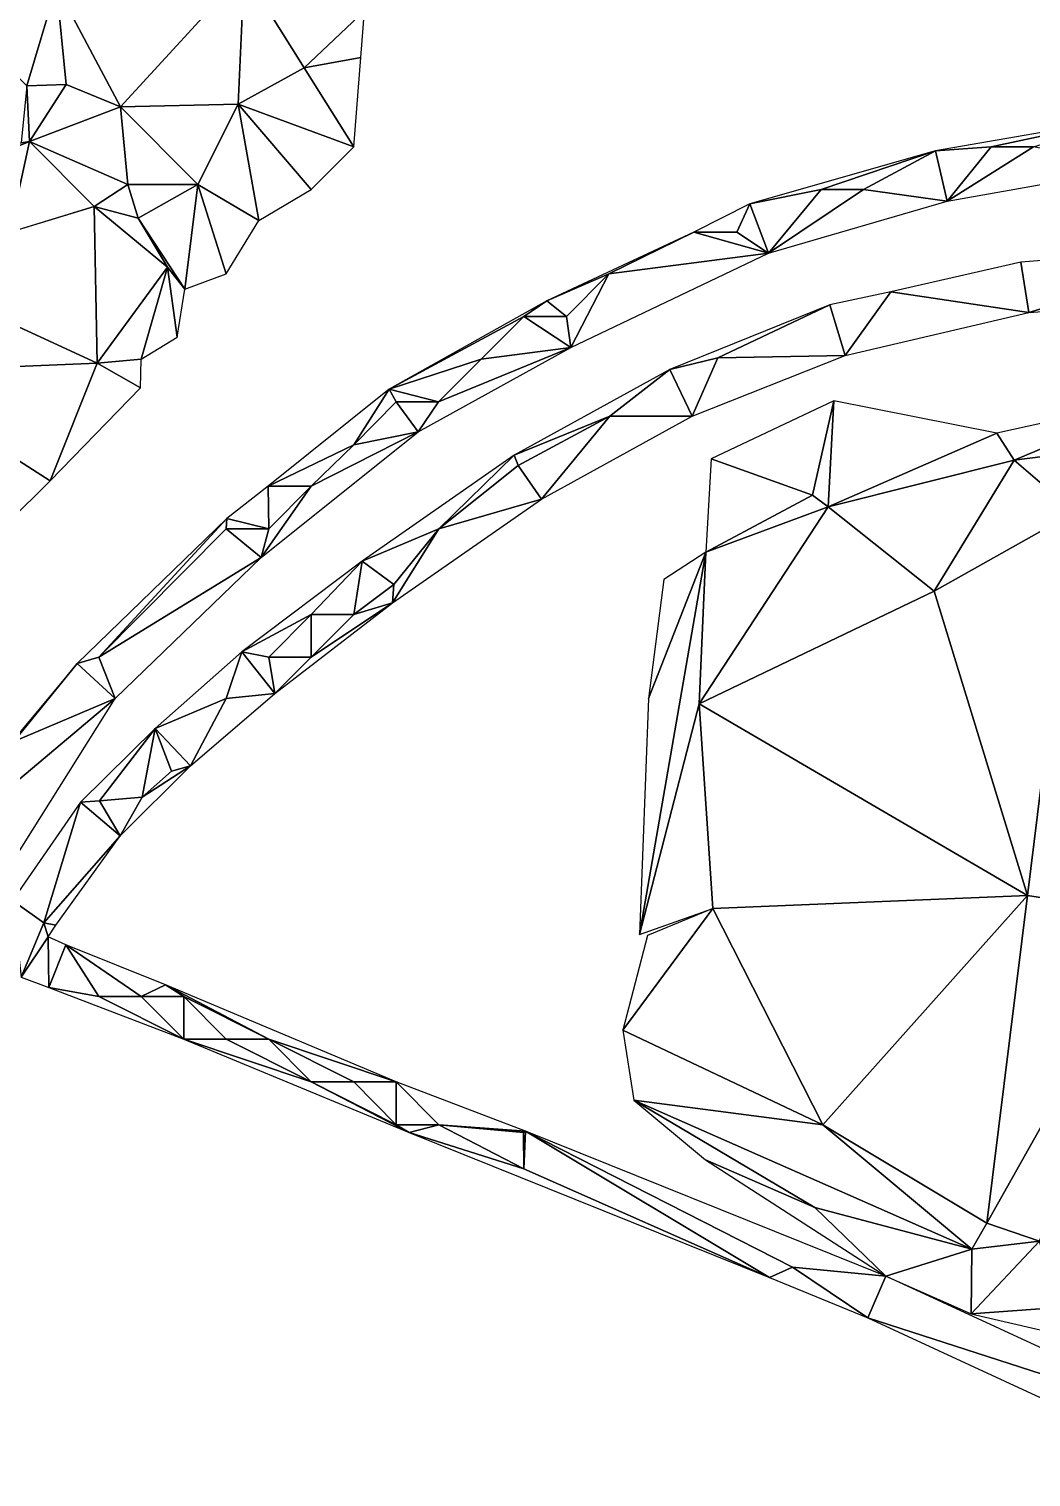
# Model space of a CAD drawing. Extents: x -30359 to 26190, y -30889 to 30041.
# Drawn here: x -1629 to -855, y 1246 to 2364 of the extents above; entities that cross this region are included whole.
import ezdxf

# ---------------------------------------------------------------- set-up
doc = ezdxf.new("R2010")
doc.units = 0

msp = doc.modelspace()

# ---------------------------------------------------------------- linework, layer by layer
at = {"layer": 'mg_to_dxf', "color": 251}
for points in [[(-1735.5, 2425.84), (-1630.25, 2319.84), (-1607.25, 2396.84)], [(-1607.25, 2396.84), (-1557.88, 2303.84), (-1462.38, 2407.84)], [(-1462.38, 2407.84), (-1557.88, 2303.84), (-1467.13, 2305.84)], [(-1416.13, 2333.84), (-1462.38, 2407.84), (-1467.13, 2305.84)], [(-1369.5, 2377.84), (-1462.38, 2407.84), (-1416.13, 2333.84)], [(-1630.25, 2319.84), (-1599.88, 2320.84), (-1607.25, 2396.84)], [(-1607.25, 2396.84), (-1599.88, 2320.84), (-1557.88, 2303.84)], [(-1369.5, 2377.84), (-1416.13, 2333.84), (-1372.38, 2341.84)], [(-1377.75, 2272.84), (-1372.38, 2341.84), (-1416.13, 2333.84)], [(-1467.13, 2305.84), (-1377.75, 2272.84), (-1416.13, 2333.84)], [(-1630.25, 2319.84), (-1634.63, 2275.84), (-1628.25, 2276.84)], [(-1628.25, 2276.84), (-1599.88, 2320.84), (-1630.25, 2319.84)], [(-1599.88, 2320.84), (-1628.25, 2276.84), (-1557.88, 2303.84)], [(-1552.25, 2243.84), (-1557.88, 2303.84), (-1628.25, 2276.84)], [(-1467.13, 2305.84), (-1557.88, 2303.84), (-1498.13, 2243.84)], [(-1557.88, 2303.84), (-1552.25, 2243.84), (-1498.13, 2243.84)], [(-1451.13, 2215.84), (-1467.13, 2305.84), (-1498.13, 2243.84)], [(-1410.63, 2239.84), (-1377.75, 2272.84), (-1467.13, 2305.84)], [(-1410.63, 2239.84), (-1467.13, 2305.84), (-1451.13, 2215.84)], [(-928.75, 2269.84), (-885.75, 2272.84), (-778.63, 2295.84)], [(-853.25, 2272.84), (-778.63, 2295.84), (-885.75, 2272.84)], [(-1628.25, 2276.84), (-1634.63, 2275.84), (-1683.5, 2254.84)], [(-1628.25, 2276.84), (-1683.5, 2254.84), (-1643.38, 2206.84)], [(-1578.13, 2226.84), (-1628.25, 2276.84), (-1643.38, 2206.84)], [(-1552.25, 2243.84), (-1628.25, 2276.84), (-1578.13, 2226.84)], [(-928.75, 2269.84), (-1072, 2228.84), (-1017, 2239.84)], [(-928.75, 2269.84), (-1017, 2239.84), (-984.5, 2239.84)], [(-984.5, 2239.84), (-919.75, 2230.84), (-928.75, 2269.84)], [(-928.75, 2269.84), (-919.75, 2230.84), (-885.75, 2272.84)], [(-919.75, 2230.84), (-853.25, 2272.84), (-885.75, 2272.84)], [(-853.25, 2272.84), (-919.75, 2230.84), (-773.38, 2256.84)], [(-1544.38, 2217.84), (-1552.25, 2243.84), (-1578.13, 2226.84)], [(-1544.38, 2217.84), (-1498.13, 2243.84), (-1552.25, 2243.84)], [(-1498.13, 2243.84), (-1544.38, 2217.84), (-1508.25, 2162.84)], [(-1508.25, 2162.84), (-1476.25, 2174.84), (-1498.13, 2243.84)], [(-1451.13, 2215.84), (-1498.13, 2243.84), (-1476.25, 2174.84)], [(-1017, 2239.84), (-1072, 2228.84), (-1057.63, 2190.84)], [(-919.75, 2230.84), (-984.5, 2239.84), (-1057.63, 2190.84)], [(-984.5, 2239.84), (-1017, 2239.84), (-1057.63, 2190.84)], [(-1734.38, 2178.84), (-1575.88, 2105.84), (-1578.13, 2226.84)], [(-1544.38, 2217.84), (-1578.13, 2226.84), (-1521.75, 2179.84)], [(-1521.75, 2179.84), (-1578.13, 2226.84), (-1575.88, 2105.84)], [(-1072, 2228.84), (-1115.38, 2206.84), (-1082.13, 2206.84)], [(-1072, 2228.84), (-1082.13, 2206.84), (-1057.63, 2190.84)], [(-1544.38, 2217.84), (-1521.75, 2179.84), (-1508.25, 2162.84)], [(-1115.38, 2206.84), (-1228.75, 2153.84), (-1181, 2174.84)], [(-1115.38, 2206.84), (-1181, 2174.84), (-1057.63, 2190.84)], [(-1082.13, 2206.84), (-1115.38, 2206.84), (-1057.63, 2190.84)], [(-856.88, 2144.84), (-681.63, 2197.84), (-862.87, 2183.84)], [(-680.75, 2157.84), (-681.63, 2197.84), (-856.88, 2144.84)], [(-1181, 2174.84), (-1210.38, 2117.84), (-1057.63, 2190.84)], [(-856.88, 2144.84), (-862.87, 2183.84), (-963.25, 2160.84)], [(-1734.38, 2178.84), (-1743.13, 2098.84), (-1575.88, 2105.84)], [(-1575.88, 2105.84), (-1541.88, 2108.84), (-1521.75, 2179.84)], [(-1521.75, 2179.84), (-1541.88, 2108.84), (-1514.13, 2125.84)], [(-1508.25, 2162.84), (-1521.75, 2179.84), (-1514.13, 2125.84)], [(-1181, 2174.84), (-1228.75, 2153.84), (-1213.75, 2141.84)], [(-1181, 2174.84), (-1213.75, 2141.84), (-1210.38, 2117.84)], [(-998.5, 2111.84), (-963.25, 2160.84), (-1010.5, 2150.84)], [(-998.5, 2111.84), (-856.88, 2144.84), (-963.25, 2160.84)], [(-1246.63, 2141.84), (-1228.75, 2153.84), (-1350.5, 2085.84)], [(-1213.75, 2141.84), (-1228.75, 2153.84), (-1246.63, 2141.84)], [(-1096.88, 2109.84), (-1010.5, 2150.84), (-1133.75, 2100.84)], [(-998.5, 2111.84), (-1010.5, 2150.84), (-1096.88, 2109.84)], [(-1279.63, 2108.84), (-1246.63, 2141.84), (-1350.5, 2085.84)], [(-1279.63, 2108.84), (-1210.38, 2117.84), (-1246.63, 2141.84)], [(-1246.63, 2141.84), (-1210.38, 2117.84), (-1213.75, 2141.84)], [(-1328.13, 2052.84), (-1210.38, 2117.84), (-1312.38, 2075.84)], [(-1312.38, 2075.84), (-1210.38, 2117.84), (-1279.63, 2108.84)], [(-1612.25, 2014.84), (-1575.88, 2105.84), (-1743.13, 2098.84)], [(-1612.25, 2014.84), (-1542.5, 2086.84), (-1575.88, 2105.84)], [(-1575.88, 2105.84), (-1542.5, 2086.84), (-1541.88, 2108.84)], [(-1312.38, 2075.84), (-1279.63, 2108.84), (-1350.5, 2085.84)], [(-1116.63, 2064.84), (-1096.88, 2109.84), (-1133.75, 2100.84)], [(-1116.63, 2064.84), (-998.5, 2111.84), (-1096.88, 2109.84)], [(-1644.5, 1982.84), (-1612.25, 2014.84), (-1743.13, 2098.84)], [(-1180.13, 2064.84), (-1133.75, 2100.84), (-1254.13, 2034.84)], [(-1116.63, 2064.84), (-1133.75, 2100.84), (-1180.13, 2064.84)], [(-1444, 2010.84), (-1377.88, 2042.84), (-1350.5, 2085.84)], [(-1350.5, 2085.84), (-1377.88, 2042.84), (-1345.13, 2075.84)], [(-1345.13, 2075.84), (-1312.38, 2075.84), (-1350.5, 2085.84)], [(-749.25, 2080.84), (-881.5, 2051.84), (-868, 2030.84)], [(-749.25, 2080.84), (-868, 2030.84), (-705.25, 2051.84)], [(-1377.88, 2042.84), (-1328.13, 2052.84), (-1345.13, 2075.84)], [(-1345.13, 2075.84), (-1328.13, 2052.84), (-1312.38, 2075.84)], [(-1007.37, 2076.84), (-1101.88, 2031.84), (-1023.75, 2003.84)], [(-1007.37, 2076.84), (-1023.75, 2003.84), (-1011.62, 1994.84)], [(-881.5, 2051.84), (-1007.37, 2076.84), (-1011.62, 1994.84)], [(-1251, 2026.84), (-1180.13, 2064.84), (-1254.13, 2034.84)], [(-1251, 2026.84), (-1233, 2000.84), (-1180.13, 2064.84)], [(-1233, 2000.84), (-1116.63, 2064.84), (-1180.13, 2064.84)], [(-1449.38, 1955.84), (-1328.13, 2052.84), (-1410.63, 2010.84)], [(-1410.63, 2010.84), (-1328.13, 2052.84), (-1377.88, 2042.84)], [(-881.5, 2051.84), (-1011.62, 1994.84), (-868, 2030.84)], [(-705.25, 2051.84), (-868, 2030.84), (-821.25, 1990.84)], [(-1444, 2010.84), (-1410.63, 2010.84), (-1377.88, 2042.84)], [(-1371.38, 1952.84), (-1312.25, 1977.84), (-1254.13, 2034.84)], [(-1312.25, 1977.84), (-1251, 2026.84), (-1254.13, 2034.84)], [(-1312.25, 1977.84), (-1233, 2000.84), (-1251, 2026.84)], [(-1023.75, 2003.84), (-1101.88, 2031.84), (-1106.13, 1959.84)], [(-929.88, 1929.84), (-868, 2030.84), (-1011.62, 1994.84)], [(-821.25, 1990.84), (-868, 2030.84), (-929.88, 1929.84)], [(-1475.75, 1985.84), (-1443.5, 1977.84), (-1444, 2010.84)], [(-1449.38, 1955.84), (-1410.63, 2010.84), (-1443.5, 1977.84)], [(-1443.5, 1977.84), (-1410.63, 2010.84), (-1444, 2010.84)], [(-1023.75, 2003.84), (-1106.13, 1959.84), (-1011.62, 1994.84)], [(-1347.88, 1920.84), (-1233, 2000.84), (-1312.25, 1977.84)], [(-929.88, 1929.84), (-1011.62, 1994.84), (-1111.25, 1842.84)], [(-1106.13, 1959.84), (-1111.25, 1842.84), (-1011.62, 1994.84)], [(-857.75, 1694.84), (-821.25, 1990.84), (-929.88, 1929.84)], [(-857.75, 1694.84), (-756, 1678.84), (-821.25, 1990.84)], [(-1591.38, 1873.84), (-1574.75, 1878.84), (-1475.75, 1985.84)], [(-1574.75, 1878.84), (-1476.25, 1977.84), (-1475.75, 1985.84)], [(-1476.25, 1977.84), (-1443.5, 1977.84), (-1475.75, 1985.84)], [(-1574.75, 1878.84), (-1449.38, 1955.84), (-1476.25, 1977.84)], [(-1476.25, 1977.84), (-1449.38, 1955.84), (-1443.5, 1977.84)], [(-1371.38, 1952.84), (-1346.88, 1934.84), (-1312.25, 1977.84)], [(-1346.88, 1934.84), (-1347.88, 1920.84), (-1312.25, 1977.84)], [(-1106.13, 1959.84), (-1157.38, 1664.84), (-1111.25, 1842.84)], [(-1150.25, 1846.84), (-1157.38, 1664.84), (-1106.13, 1959.84)], [(-1138.63, 1938.84), (-1150.25, 1846.84), (-1106.13, 1959.84)], [(-1562, 1846.84), (-1449.38, 1955.84), (-1574.75, 1878.84)], [(-1371.38, 1952.84), (-1464.13, 1882.84), (-1410.63, 1911.84)], [(-1371.38, 1952.84), (-1410.63, 1911.84), (-1377.88, 1911.84)], [(-1371.38, 1952.84), (-1377.88, 1911.84), (-1346.88, 1934.84)], [(-1346.88, 1934.84), (-1377.88, 1911.84), (-1347.88, 1920.84)], [(-929.88, 1929.84), (-1111.25, 1842.84), (-857.75, 1694.84)], [(-1464.13, 1882.84), (-1443.5, 1878.84), (-1410.63, 1911.84)], [(-1410.63, 1878.84), (-1410.63, 1911.84), (-1443.5, 1878.84)], [(-1410.63, 1878.84), (-1438.88, 1850.84), (-1347.88, 1920.84)], [(-1377.88, 1911.84), (-1410.63, 1878.84), (-1347.88, 1920.84)], [(-1377.88, 1911.84), (-1410.63, 1911.84), (-1410.63, 1878.84)], [(-1562, 1846.84), (-1574.75, 1878.84), (-1591.38, 1873.84)], [(-1476.25, 1846.84), (-1464.13, 1882.84), (-1531.25, 1823.84)], [(-1438.88, 1850.84), (-1464.13, 1882.84), (-1476.25, 1846.84)], [(-1464.13, 1882.84), (-1438.88, 1850.84), (-1443.5, 1878.84)], [(-1410.63, 1878.84), (-1443.5, 1878.84), (-1438.88, 1850.84)], [(-1710.75, 1730.84), (-1640.25, 1813.84), (-1591.38, 1873.84)], [(-1591.38, 1873.84), (-1640.25, 1813.84), (-1562, 1846.84)], [(-1640.38, 1780.84), (-1655.25, 1698.84), (-1562, 1846.84)], [(-1640.25, 1813.84), (-1640.38, 1780.84), (-1562, 1846.84)], [(-1504, 1794.84), (-1476.25, 1846.84), (-1531.25, 1823.84)], [(-1476.25, 1846.84), (-1504, 1794.84), (-1438.88, 1850.84)], [(-1111.25, 1842.84), (-1157.38, 1664.84), (-1100.75, 1684.84)], [(-857.75, 1694.84), (-1111.25, 1842.84), (-1100.75, 1684.84)], [(-1574, 1767.84), (-1531.25, 1823.84), (-1588.88, 1766.84)], [(-1541.13, 1770.84), (-1531.25, 1823.84), (-1574, 1767.84)], [(-1518.5, 1790.84), (-1531.25, 1823.84), (-1541.13, 1770.84)], [(-1504, 1794.84), (-1531.25, 1823.84), (-1518.5, 1790.84)], [(-1504, 1794.84), (-1541.13, 1770.84), (-1558.25, 1740.84)], [(-1504, 1794.84), (-1518.5, 1790.84), (-1541.13, 1770.84)], [(-1588.88, 1766.84), (-1641.38, 1690.84), (-1617, 1673.84)], [(-1558.25, 1740.84), (-1588.88, 1766.84), (-1617, 1673.84)], [(-1574, 1767.84), (-1588.88, 1766.84), (-1558.25, 1740.84)], [(-1541.13, 1770.84), (-1574, 1767.84), (-1558.25, 1740.84)], [(-1558.25, 1740.84), (-1617, 1673.84), (-1607.88, 1671.84)], [(-1641.38, 1690.84), (-1634.5, 1631.84), (-1617, 1673.84)], [(-857.75, 1694.84), (-1100.75, 1684.84), (-1015.75, 1517.84)], [(-889.25, 1441.84), (-857.75, 1694.84), (-1015.75, 1517.84)], [(-889.25, 1441.84), (-756, 1678.84), (-857.75, 1694.84)], [(-1100.75, 1684.84), (-1151.13, 1663.84), (-1170.13, 1590.84)], [(-1015.75, 1517.84), (-1100.75, 1684.84), (-1170.13, 1590.84)], [(-756, 1678.84), (-889.25, 1441.84), (-848.5, 1427.84)], [(-1634.5, 1631.84), (-1613.75, 1662.84), (-1617, 1673.84)], [(-1617, 1673.84), (-1613.75, 1662.84), (-1607.88, 1671.84)], [(-1634.5, 1631.84), (-1613.13, 1623.84), (-1613.75, 1662.84)], [(-1600, 1656.84), (-1613.75, 1662.84), (-1613.13, 1623.84)], [(-1613.13, 1623.84), (-1574.75, 1616.84), (-1600, 1656.84)], [(-1574.75, 1616.84), (-1541.88, 1616.84), (-1600, 1656.84)], [(-1541.88, 1616.84), (-1523.25, 1625.84), (-1600, 1656.84)], [(-1509.13, 1583.84), (-1574.75, 1616.84), (-1613.13, 1623.84)], [(-1541.88, 1616.84), (-1509.13, 1616.84), (-1523.25, 1625.84)], [(-1509.13, 1616.84), (-1443.5, 1583.84), (-1523.25, 1625.84)], [(-1345, 1550.84), (-1523.25, 1625.84), (-1443.5, 1583.84)], [(-1509.13, 1583.84), (-1541.88, 1616.84), (-1574.75, 1616.84)], [(-1509.13, 1583.84), (-1509.13, 1616.84), (-1541.88, 1616.84)], [(-1509.13, 1616.84), (-1509.13, 1583.84), (-1476.25, 1583.84)], [(-1476.25, 1583.84), (-1443.5, 1583.84), (-1509.13, 1616.84)], [(-1015.75, 1517.84), (-1170.13, 1590.84), (-1161.75, 1536.84)], [(-1476.25, 1583.84), (-1509.13, 1583.84), (-1410.63, 1550.84)], [(-1509.13, 1583.84), (-1335, 1511.84), (-1410.63, 1550.84)], [(-1410.63, 1550.84), (-1443.5, 1583.84), (-1476.25, 1583.84)], [(-1377.88, 1550.84), (-1345, 1550.84), (-1443.5, 1583.84)], [(-1410.63, 1550.84), (-1377.88, 1550.84), (-1443.5, 1583.84)], [(-1335, 1511.84), (-1345, 1517.84), (-1410.63, 1550.84)], [(-1345, 1517.84), (-1377.88, 1550.84), (-1410.63, 1550.84)], [(-1377.88, 1550.84), (-1345, 1517.84), (-1345, 1550.84)], [(-1245.25, 1512.84), (-1345, 1550.84), (-1312.25, 1517.84)], [(-1312.25, 1517.84), (-1345, 1550.84), (-1345, 1517.84)], [(-900.87, 1421.84), (-1015.75, 1517.84), (-1161.75, 1536.84)], [(-1106.25, 1490.84), (-1021.88, 1453.84), (-1161.75, 1536.84)], [(-1021.88, 1453.84), (-900.87, 1421.84), (-1161.75, 1536.84)], [(-1335, 1511.84), (-1312.25, 1517.84), (-1345, 1517.84)], [(-1246.63, 1483.84), (-1312.25, 1517.84), (-1335, 1511.84)], [(-1246.63, 1483.84), (-1335, 1511.84), (-1056.87, 1399.84)], [(-1246.75, 1511.84), (-1312.25, 1517.84), (-1246.63, 1483.84)], [(-1245.25, 1512.84), (-1312.25, 1517.84), (-1246.75, 1511.84)], [(-1245.25, 1512.84), (-1246.75, 1511.84), (-1246.63, 1483.84)], [(-1245.25, 1512.84), (-1246.63, 1483.84), (-1056.87, 1399.84)], [(-1245.25, 1512.84), (-1056.87, 1399.84), (-1039.25, 1407.84)], [(-1245.25, 1512.84), (-1039.25, 1407.84), (-967.25, 1400.84)], [(-1015.75, 1517.84), (-900.87, 1421.84), (-889.25, 1441.84)], [(-967.25, 1400.84), (-1021.88, 1453.84), (-1106.25, 1490.84)], [(-967.25, 1400.84), (-900.87, 1421.84), (-1021.88, 1453.84)], [(-889.25, 1441.84), (-900.87, 1421.84), (-848.5, 1427.84)], [(-967.25, 1400.84), (-901.25, 1371.84), (-900.87, 1421.84)], [(-848.5, 1427.84), (-901.25, 1371.84), (-833.75, 1376.84)], [(-900.87, 1421.84), (-901.25, 1371.84), (-848.5, 1427.84)], [(-1039.25, 1407.84), (-1056.87, 1399.84), (-981.13, 1368.84)], [(-1039.25, 1407.84), (-981.13, 1368.84), (-967.25, 1400.84)], [(-703.13, 1278.84), (-967.25, 1400.84), (-981.13, 1368.84)], [(-901.25, 1371.84), (-793.62, 1346.84), (-833.75, 1376.84)], [(-703.13, 1278.84), (-981.13, 1368.84), (-714.88, 1245.84)]]:
    msp.add_3dface(points, dxfattribs=at)

doc.saveas('drawing.dxf')
